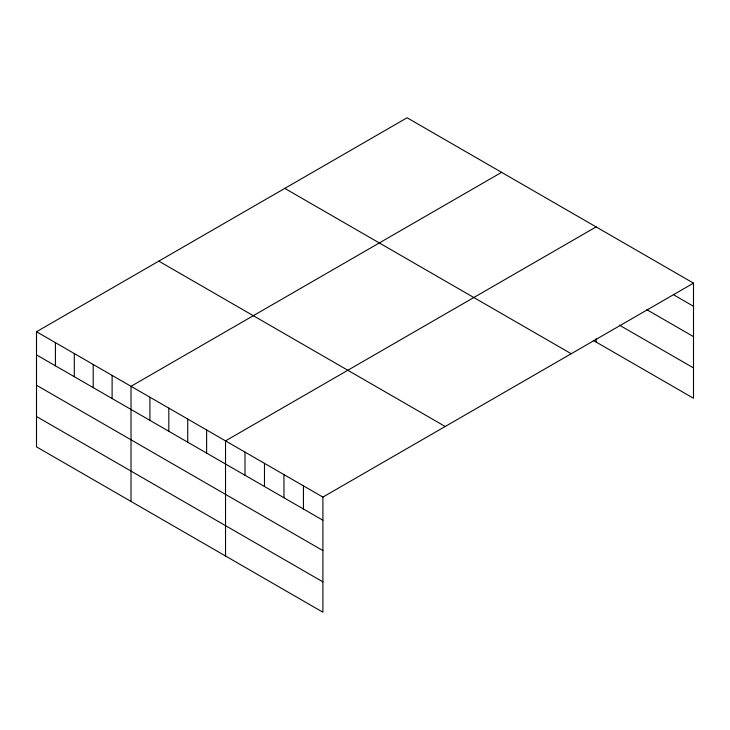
<?xml version="1.0" encoding="UTF-8"?>
<svg xmlns="http://www.w3.org/2000/svg" width="730" height="730" viewBox="0 0 730 730"><rect width="100%" height="100%" fill="white"/><g stroke="black" fill="none" stroke-linecap="round" stroke-linejoin="round"><path stroke-width="1.09" d="M36.5 331.739L322.906 497.094L322.906 612.224L36.5 446.86L36.5 331.739L407.094 117.776L693.5 283.14L693.5 398.261L593.289 340.408M501.61 172.344L131.017 386.307L131.017 501.428M596.118 226.911L225.534 440.874L225.534 555.995M322.906 497.094L693.5 283.14M674.027 295.039L693.5 306.281M646.762 309.648L693.5 336.639M619.496 325.178L693.5 367.911M284.8 188.386L571.207 353.74M158.793 261.13L445.2 426.484M36.5 354.88L322.906 520.244M36.5 385.239L322.906 550.593M36.5 416.511L322.906 581.865M596.118 338.793L596.118 342.041M303.434 485.852L303.434 508.992M283.961 474.609L283.961 497.75M264.479 463.358L264.479 486.508M245.006 452.116L245.006 475.267M206.626 429.961L206.626 453.102M187.719 419.047L187.719 442.188M168.822 408.134L168.822 431.275M149.915 397.22L149.915 420.361M112.11 375.393L112.11 398.534M93.212 364.48L93.212 387.621M74.305 353.566L74.305 376.707M55.407 342.653L55.407 365.794"/></g></svg>
